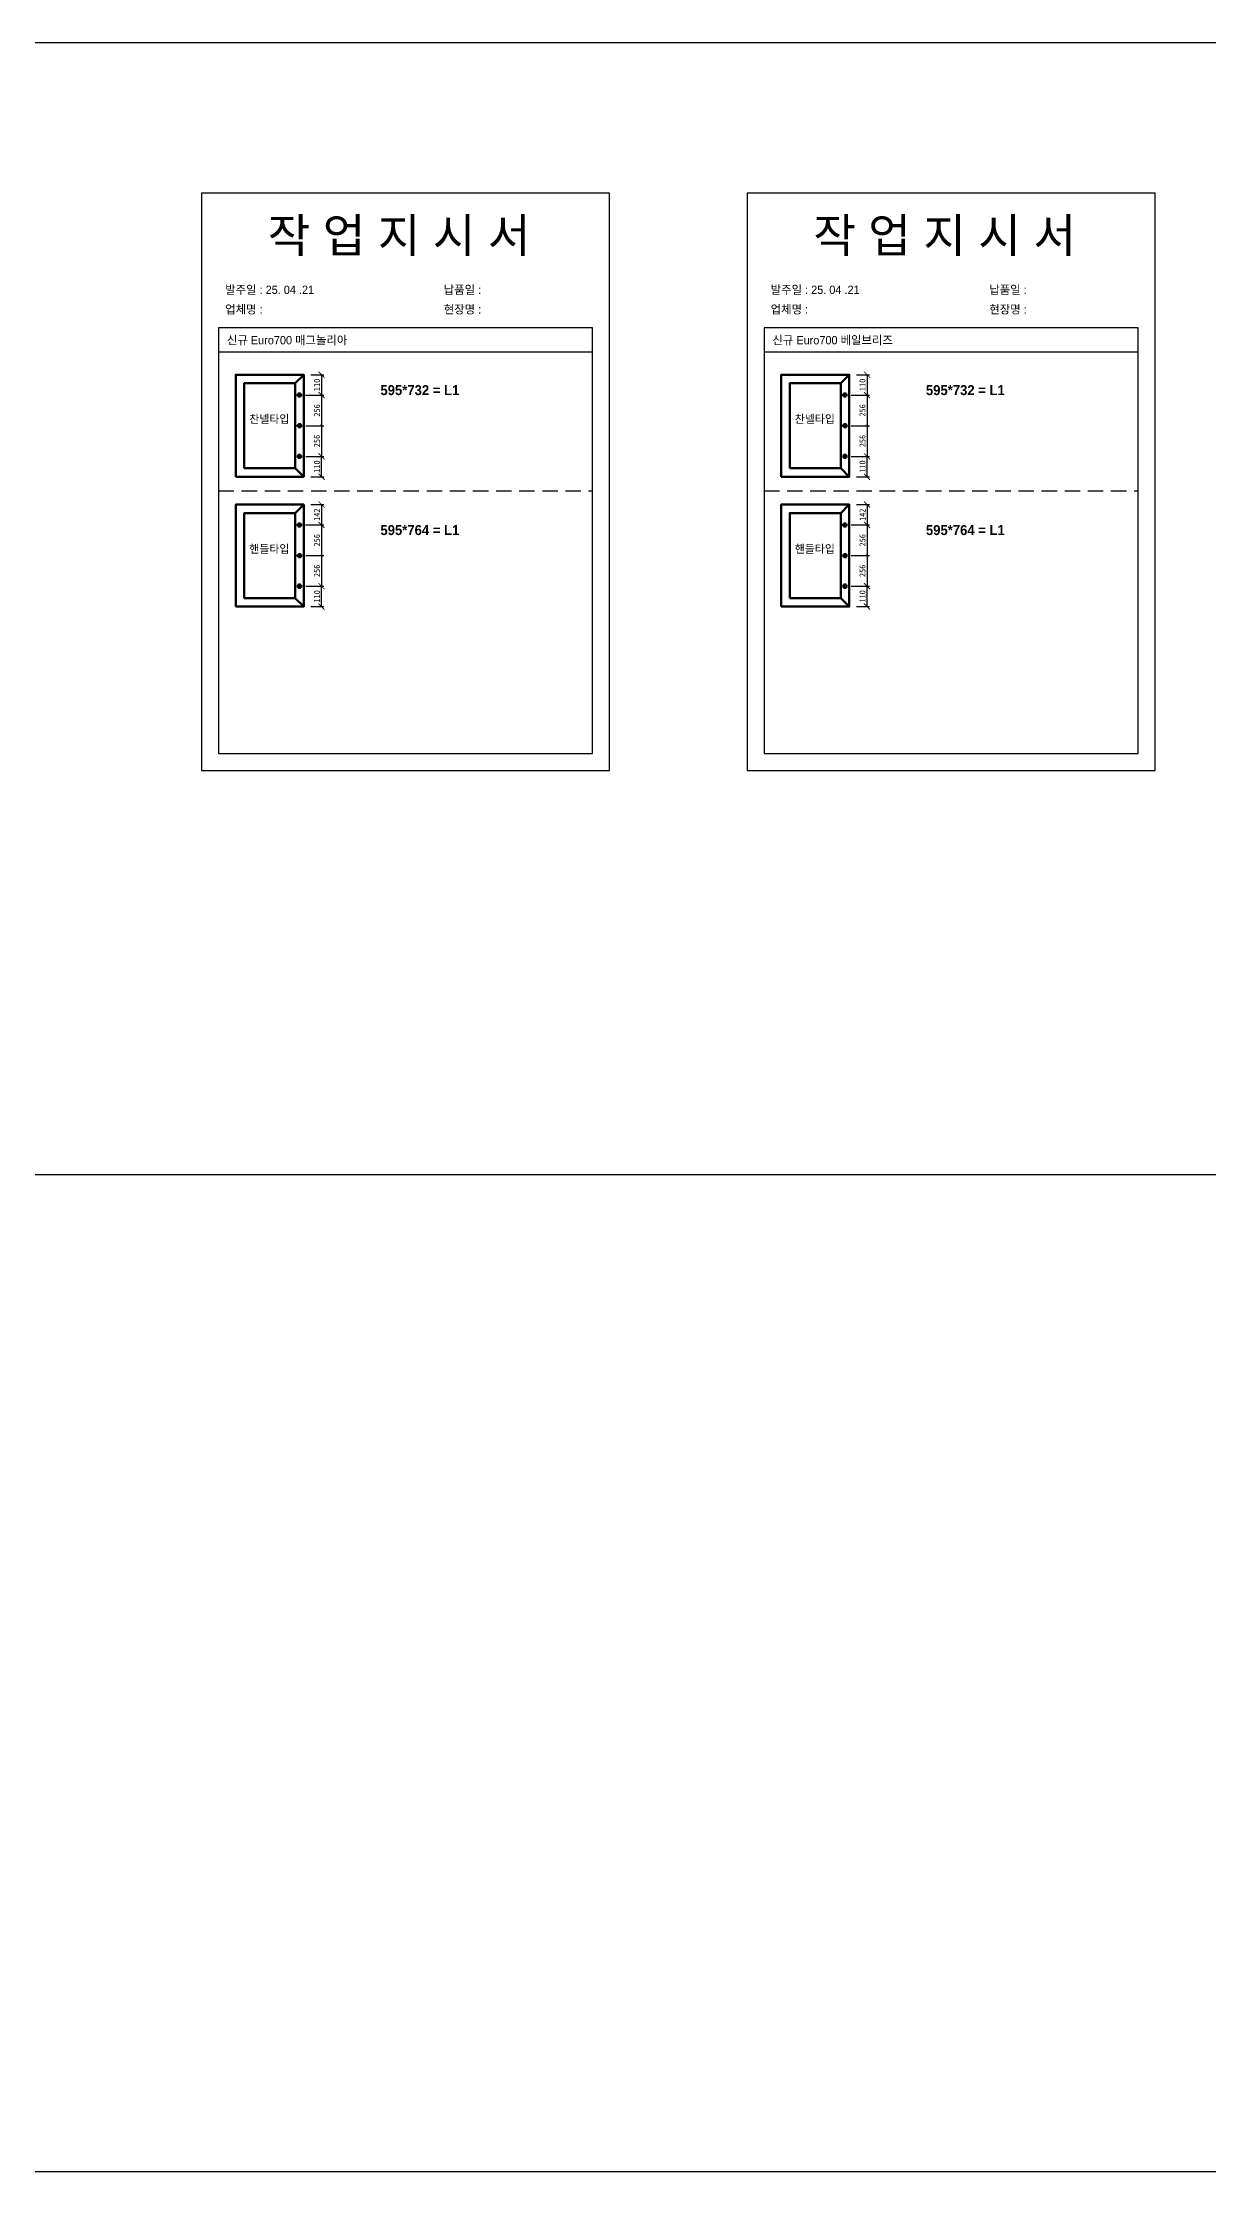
# Model space of a CAD drawing. Header units: millimetres. Extents: x -44117 to 256353, y -2095463 to 65325.
# Drawn here: x 124416 to 129217, y -80569 to -71808 of the extents above; entities that cross this region are included whole.
import ezdxf

# ---------------------------------------------------------------- set-up
doc = ezdxf.new("R2010")
doc.units = ezdxf.units.MM
doc.header["$LTSCALE"] = 10
doc.linetypes.add('HIDDEN', pattern=[9.525, 6.35, -3.175])
doc.layers.add('Layer1', color=7, linetype='Continuous', lineweight=70)
doc.dimstyles.new('ISO-25', dxfattribs={"dimtxt": 2.5, "dimasz": 2.5, "dimexe": 1, "dimexo": 1, "dimtad": 1, "dimtxsty": 'Standard', "dimblk": 'ARCHTICK', "dimcen": 2.5, "dimadec": 0, "dimazin": 0, "dimtfac": 1, "dimtmove": 0, "dimatfit": 3, "dimfxl": 0, "dimarcsym": 0})

# ---------------------------------------------------------------- blocks, each defined once
blk = doc.blocks.new('_ArchTick')
at = {"color": 0, "linetype": 'ByBlock', "const_width": 0.15}
blk.add_lwpolyline([(-0.5, -0.5), (0.5, 0.5)], dxfattribs=at)
blk = doc.blocks.new('*D2478')
at = {"color": 0, "lineweight": -2}
for p, q in [((125514.4, -73511), (125574.7, -73511)), ((125564.7, -73595), (125564.7, -73511)), ((125521.4, -73595), (125574.7, -73595))]:
    blk.add_line(p, q, dxfattribs=at)
at = {"layer": 'Defpoints', "color": 0}
for p in [(125484.4, -73511), (125564.7, -73511), (125491.4, -73595)]:
    blk.add_point(p, dxfattribs=at)
at = {"color": 0, "lineweight": -2, "xscale": 25, "yscale": 25, "zscale": 25}
for p, rotation in [((125564.7, -73511), 90), ((125564.7, -73595), 270)]:
    blk.add_blockref('_ArchTick', p, dxfattribs=dict(at, rotation=rotation))
at = {"color": 0, "insert": (125546, -73553), "char_height": 25, "attachment_point": 5, "rotation": 90}
blk.add_mtext('110', dxfattribs=at)
blk = doc.blocks.new('*D2479')
at = {"color": 0, "lineweight": -2}
for p, q in [((125521.4, -73175), (125574.7, -73175)), ((125564.7, -73175), (125564.7, -73259)), ((125514.4, -73259), (125574.7, -73259))]:
    blk.add_line(p, q, dxfattribs=at)
at = {"layer": 'Defpoints', "color": 0}
for p in [(125491.4, -73175), (125484.4, -73259), (125564.7, -73259)]:
    blk.add_point(p, dxfattribs=at)
at = {"color": 0, "lineweight": -2, "xscale": 25, "yscale": 25, "zscale": 25}
for p, rotation in [((125564.7, -73175), 90), ((125564.7, -73259), 270)]:
    blk.add_blockref('_ArchTick', p, dxfattribs=dict(at, rotation=rotation))
at = {"color": 0, "insert": (125546, -73217), "char_height": 25, "attachment_point": 5, "rotation": 90}
blk.add_mtext('110', dxfattribs=at)
blk = doc.blocks.new('*D2480')
at = {"color": 0, "lineweight": -2}
for p, q in [((125499.4, -73259), (125574.7, -73259)), ((125564.7, -73259), (125564.7, -73385)), ((125499.8, -73385), (125574.7, -73385))]:
    blk.add_line(p, q, dxfattribs=at)
at = {"layer": 'Defpoints', "color": 0}
for p in [(125484.4, -73259), (125484.8, -73385), (125564.7, -73385)]:
    blk.add_point(p, dxfattribs=at)
at = {"color": 0, "lineweight": -2, "xscale": 10, "yscale": 10, "zscale": 10}
for p, rotation in [((125564.7, -73259), 90), ((125564.7, -73385), 270)]:
    blk.add_blockref('_ArchTick', p, dxfattribs=dict(at, rotation=rotation))
at = {"color": 0, "insert": (125546, -73322), "char_height": 25, "attachment_point": 5, "rotation": 90}
blk.add_mtext('256', dxfattribs=at)
blk = doc.blocks.new('*D2481')
at = {"color": 0, "lineweight": -2}
for p, q in [((125499.8, -73385), (125574.7, -73385)), ((125564.7, -73385), (125564.7, -73511)), ((125499.8, -73511), (125574.7, -73511))]:
    blk.add_line(p, q, dxfattribs=at)
at = {"layer": 'Defpoints', "color": 0}
for p in [(125484.8, -73385), (125484.8, -73511), (125564.7, -73511)]:
    blk.add_point(p, dxfattribs=at)
at = {"color": 0, "lineweight": -2, "xscale": 10, "yscale": 10, "zscale": 10}
for p, rotation in [((125564.7, -73385), 90), ((125564.7, -73511), 270)]:
    blk.add_blockref('_ArchTick', p, dxfattribs=dict(at, rotation=rotation))
at = {"color": 0, "insert": (125546, -73448), "char_height": 25, "attachment_point": 5, "rotation": 90}
blk.add_mtext('256', dxfattribs=at)
blk = doc.blocks.new('*D2482')
at = {"color": 0, "lineweight": -2}
for p, q in [((125514.4, -74045.3), (125574.7, -74045.3)), ((125564.7, -74129.3), (125564.7, -74045.3)), ((125521.4, -74129.3), (125574.7, -74129.3))]:
    blk.add_line(p, q, dxfattribs=at)
at = {"layer": 'Defpoints', "color": 0}
for p in [(125484.4, -74045.3), (125564.7, -74045.3), (125491.4, -74129.3)]:
    blk.add_point(p, dxfattribs=at)
at = {"color": 0, "lineweight": -2, "xscale": 25, "yscale": 25, "zscale": 25}
for p, rotation in [((125564.7, -74045.3), 90), ((125564.7, -74129.3), 270)]:
    blk.add_blockref('_ArchTick', p, dxfattribs=dict(at, rotation=rotation))
at = {"color": 0, "insert": (125546, -74087.3), "char_height": 25, "attachment_point": 5, "rotation": 90}
blk.add_mtext('110', dxfattribs=at)
blk = doc.blocks.new('*D2483')
at = {"color": 0, "lineweight": -2}
for p, q in [((125521.4, -73709.3), (125574.7, -73709.3)), ((125564.7, -73709.3), (125564.7, -73793.3)), ((125514.4, -73793.3), (125574.7, -73793.3))]:
    blk.add_line(p, q, dxfattribs=at)
at = {"layer": 'Defpoints', "color": 0}
for p in [(125491.4, -73709.3), (125484.4, -73793.3), (125564.7, -73793.3)]:
    blk.add_point(p, dxfattribs=at)
at = {"color": 0, "lineweight": -2, "xscale": 25, "yscale": 25, "zscale": 25}
for p, rotation in [((125564.7, -73709.3), 90), ((125564.7, -73793.3), 270)]:
    blk.add_blockref('_ArchTick', p, dxfattribs=dict(at, rotation=rotation))
at = {"color": 0, "insert": (125546, -73751.3), "char_height": 25, "attachment_point": 5, "rotation": 90}
blk.add_mtext('142', dxfattribs=at)
blk = doc.blocks.new('*D2484')
at = {"color": 0, "lineweight": -2}
for p, q in [((125499.4, -73793.3), (125574.7, -73793.3)), ((125564.7, -73793.3), (125564.7, -73919.3)), ((125499.8, -73919.3), (125574.7, -73919.3))]:
    blk.add_line(p, q, dxfattribs=at)
at = {"layer": 'Defpoints', "color": 0}
for p in [(125484.4, -73793.3), (125484.8, -73919.3), (125564.7, -73919.3)]:
    blk.add_point(p, dxfattribs=at)
at = {"color": 0, "lineweight": -2, "xscale": 10, "yscale": 10, "zscale": 10}
for p, rotation in [((125564.7, -73793.3), 90), ((125564.7, -73919.3), 270)]:
    blk.add_blockref('_ArchTick', p, dxfattribs=dict(at, rotation=rotation))
at = {"color": 0, "insert": (125546, -73856.3), "char_height": 25, "attachment_point": 5, "rotation": 90}
blk.add_mtext('256', dxfattribs=at)
blk = doc.blocks.new('*D2485')
at = {"color": 0, "lineweight": -2}
for p, q in [((125499.8, -73919.3), (125574.7, -73919.3)), ((125564.7, -73919.3), (125564.7, -74045.3)), ((125499.8, -74045.3), (125574.7, -74045.3))]:
    blk.add_line(p, q, dxfattribs=at)
at = {"layer": 'Defpoints', "color": 0}
for p in [(125484.8, -73919.3), (125484.8, -74045.3), (125564.7, -74045.3)]:
    blk.add_point(p, dxfattribs=at)
at = {"color": 0, "lineweight": -2, "xscale": 10, "yscale": 10, "zscale": 10}
for p, rotation in [((125564.7, -73919.3), 90), ((125564.7, -74045.3), 270)]:
    blk.add_blockref('_ArchTick', p, dxfattribs=dict(at, rotation=rotation))
at = {"color": 0, "insert": (125546, -73982.3), "char_height": 25, "attachment_point": 5, "rotation": 90}
blk.add_mtext('256', dxfattribs=at)
blk = doc.blocks.new('*D2486')
at = {"color": 0, "lineweight": -2}
for p, q in [((127760.5, -73511), (127820.9, -73511)), ((127810.9, -73595), (127810.9, -73511)), ((127767.5, -73595), (127820.9, -73595))]:
    blk.add_line(p, q, dxfattribs=at)
at = {"layer": 'Defpoints', "color": 0}
for p in [(127730.5, -73511), (127810.9, -73511), (127737.5, -73595)]:
    blk.add_point(p, dxfattribs=at)
at = {"color": 0, "lineweight": -2, "xscale": 25, "yscale": 25, "zscale": 25}
for p, rotation in [((127810.9, -73511), 90), ((127810.9, -73595), 270)]:
    blk.add_blockref('_ArchTick', p, dxfattribs=dict(at, rotation=rotation))
at = {"color": 0, "insert": (127792.2, -73553), "char_height": 25, "attachment_point": 5, "rotation": 90}
blk.add_mtext('110', dxfattribs=at)
blk = doc.blocks.new('*D2487')
at = {"color": 0, "lineweight": -2}
for p, q in [((127767.5, -73175), (127820.9, -73175)), ((127810.9, -73175), (127810.9, -73259)), ((127760.5, -73259), (127820.9, -73259))]:
    blk.add_line(p, q, dxfattribs=at)
at = {"layer": 'Defpoints', "color": 0}
for p in [(127737.5, -73175), (127730.5, -73259), (127810.9, -73259)]:
    blk.add_point(p, dxfattribs=at)
at = {"color": 0, "lineweight": -2, "xscale": 25, "yscale": 25, "zscale": 25}
for p, rotation in [((127810.9, -73175), 90), ((127810.9, -73259), 270)]:
    blk.add_blockref('_ArchTick', p, dxfattribs=dict(at, rotation=rotation))
at = {"color": 0, "insert": (127792.2, -73217), "char_height": 25, "attachment_point": 5, "rotation": 90}
blk.add_mtext('110', dxfattribs=at)
blk = doc.blocks.new('*D2488')
at = {"color": 0, "lineweight": -2}
for p, q in [((127745.5, -73259), (127820.9, -73259)), ((127810.9, -73259), (127810.9, -73385)), ((127746, -73385), (127820.9, -73385))]:
    blk.add_line(p, q, dxfattribs=at)
at = {"layer": 'Defpoints', "color": 0}
for p in [(127730.5, -73259), (127731, -73385), (127810.9, -73385)]:
    blk.add_point(p, dxfattribs=at)
at = {"color": 0, "lineweight": -2, "xscale": 10, "yscale": 10, "zscale": 10}
for p, rotation in [((127810.9, -73259), 90), ((127810.9, -73385), 270)]:
    blk.add_blockref('_ArchTick', p, dxfattribs=dict(at, rotation=rotation))
at = {"color": 0, "insert": (127792.2, -73322), "char_height": 25, "attachment_point": 5, "rotation": 90}
blk.add_mtext('256', dxfattribs=at)
blk = doc.blocks.new('*D2489')
at = {"color": 0, "lineweight": -2}
for p, q in [((127746, -73385), (127820.9, -73385)), ((127810.9, -73385), (127810.9, -73511)), ((127746, -73511), (127820.9, -73511))]:
    blk.add_line(p, q, dxfattribs=at)
at = {"layer": 'Defpoints', "color": 0}
for p in [(127731, -73385), (127731, -73511), (127810.9, -73511)]:
    blk.add_point(p, dxfattribs=at)
at = {"color": 0, "lineweight": -2, "xscale": 10, "yscale": 10, "zscale": 10}
for p, rotation in [((127810.9, -73385), 90), ((127810.9, -73511), 270)]:
    blk.add_blockref('_ArchTick', p, dxfattribs=dict(at, rotation=rotation))
at = {"color": 0, "insert": (127792.2, -73448), "char_height": 25, "attachment_point": 5, "rotation": 90}
blk.add_mtext('256', dxfattribs=at)
blk = doc.blocks.new('*D2490')
at = {"color": 0, "lineweight": -2}
for p, q in [((127760.5, -74045.3), (127820.9, -74045.3)), ((127810.9, -74129.3), (127810.9, -74045.3)), ((127767.5, -74129.3), (127820.9, -74129.3))]:
    blk.add_line(p, q, dxfattribs=at)
at = {"layer": 'Defpoints', "color": 0}
for p in [(127730.5, -74045.3), (127810.9, -74045.3), (127737.5, -74129.3)]:
    blk.add_point(p, dxfattribs=at)
at = {"color": 0, "lineweight": -2, "xscale": 25, "yscale": 25, "zscale": 25}
for p, rotation in [((127810.9, -74045.3), 90), ((127810.9, -74129.3), 270)]:
    blk.add_blockref('_ArchTick', p, dxfattribs=dict(at, rotation=rotation))
at = {"color": 0, "insert": (127792.2, -74087.3), "char_height": 25, "attachment_point": 5, "rotation": 90}
blk.add_mtext('110', dxfattribs=at)
blk = doc.blocks.new('*D2491')
at = {"color": 0, "lineweight": -2}
for p, q in [((127767.5, -73709.3), (127820.9, -73709.3)), ((127810.9, -73709.3), (127810.9, -73793.3)), ((127760.5, -73793.3), (127820.9, -73793.3))]:
    blk.add_line(p, q, dxfattribs=at)
at = {"layer": 'Defpoints', "color": 0}
for p in [(127737.5, -73709.3), (127730.5, -73793.3), (127810.9, -73793.3)]:
    blk.add_point(p, dxfattribs=at)
at = {"color": 0, "lineweight": -2, "xscale": 25, "yscale": 25, "zscale": 25}
for p, rotation in [((127810.9, -73709.3), 90), ((127810.9, -73793.3), 270)]:
    blk.add_blockref('_ArchTick', p, dxfattribs=dict(at, rotation=rotation))
at = {"color": 0, "insert": (127792.2, -73751.3), "char_height": 25, "attachment_point": 5, "rotation": 90}
blk.add_mtext('142', dxfattribs=at)
blk = doc.blocks.new('*D2492')
at = {"color": 0, "lineweight": -2}
for p, q in [((127745.5, -73793.3), (127820.9, -73793.3)), ((127810.9, -73793.3), (127810.9, -73919.3)), ((127746, -73919.3), (127820.9, -73919.3))]:
    blk.add_line(p, q, dxfattribs=at)
at = {"layer": 'Defpoints', "color": 0}
for p in [(127730.5, -73793.3), (127731, -73919.3), (127810.9, -73919.3)]:
    blk.add_point(p, dxfattribs=at)
at = {"color": 0, "lineweight": -2, "xscale": 10, "yscale": 10, "zscale": 10}
for p, rotation in [((127810.9, -73793.3), 90), ((127810.9, -73919.3), 270)]:
    blk.add_blockref('_ArchTick', p, dxfattribs=dict(at, rotation=rotation))
at = {"color": 0, "insert": (127792.2, -73856.3), "char_height": 25, "attachment_point": 5, "rotation": 90}
blk.add_mtext('256', dxfattribs=at)
blk = doc.blocks.new('*D2493')
at = {"color": 0, "lineweight": -2}
for p, q in [((127746, -73919.3), (127820.9, -73919.3)), ((127810.9, -73919.3), (127810.9, -74045.3)), ((127746, -74045.3), (127820.9, -74045.3))]:
    blk.add_line(p, q, dxfattribs=at)
at = {"layer": 'Defpoints', "color": 0}
for p in [(127731, -73919.3), (127731, -74045.3), (127810.9, -74045.3)]:
    blk.add_point(p, dxfattribs=at)
at = {"color": 0, "lineweight": -2, "xscale": 10, "yscale": 10, "zscale": 10}
for p, rotation in [((127810.9, -73919.3), 90), ((127810.9, -74045.3), 270)]:
    blk.add_blockref('_ArchTick', p, dxfattribs=dict(at, rotation=rotation))
at = {"color": 0, "insert": (127792.2, -73982.3), "char_height": 25, "attachment_point": 5, "rotation": 90}
blk.add_mtext('256', dxfattribs=at)

msp = doc.modelspace()

# ---------------------------------------------------------------- linework, layer by layer
at = {"color": 1}
for p, q in [((104637.27748, -71808.24483), (196906.42434, -71808.24483)), ((104637.27748, -76466.83521), (196906.42434, -76466.83521)), ((104637.27748, -80569.18905), (196906.42434, -80569.18905))]:
    msp.add_line(p, q, dxfattribs=at)
for p, q in [((126680.52488, -72982.77504), (125140.52488, -72982.77504)), ((128926.71963, -72982.77504), (127386.71963, -72982.77504)), ((126680.52488, -73082.77504), (125140.52488, -73082.77504)), ((128926.71963, -73082.77504), (127386.71963, -73082.77504))]:
    msp.add_line(p, q)
at = {"linetype": 'HIDDEN'}
for p, q in [((125140.52488, -73653.50756), (126680.52488, -73653.50756)), ((127386.71963, -73653.50756), (128926.71963, -73653.50756))]:
    msp.add_line(p, q, dxfattribs=at)
for points in [[(125070.52488, -74803.60532), (126750.52488, -74803.60532), (126750.52488, -72427.60532), (125070.52488, -72427.60532)], [(127316.71963, -74803.60532), (128996.71963, -74803.60532), (128996.71963, -72427.60532), (127316.71963, -72427.60532)]]:
    msp.add_lwpolyline(points, close=True)
for points in [[(125140.52488, -72982.77504), (125140.52488, -74733.60532), (126680.52488, -74733.60532), (126680.52488, -72982.77504)], [(127386.71963, -72982.77504), (127386.71963, -74733.60532), (128926.71963, -74733.60532), (128926.71963, -72982.77504)]]:
    msp.add_lwpolyline(points)
at = {"layer": 'Layer1'}
for p, q in [((125456.35397, -73210.02724), (125491.35397, -73175.02724)), ((127702.54871, -73210.02724), (127737.54871, -73175.02724)), ((125473.85397, -73248.52724), (125473.85397, -73269.52724)), ((127720.04871, -73248.52724), (127720.04871, -73269.52724)), ((125474.28599, -73374.52724), (125474.28599, -73395.52724)), ((127720.48074, -73374.52724), (127720.48074, -73395.52724)), ((125473.85397, -73500.52724), (125473.85397, -73521.52724)), ((127720.04871, -73500.52724), (127720.04871, -73521.52724)), ((125491.35397, -73595.02724), (125456.35397, -73560.02724)), ((125484.35397, -73511.02724), (125463.35397, -73511.02724)), ((127737.54871, -73595.02724), (127702.54871, -73560.02724)), ((127730.54871, -73511.02724), (127709.54871, -73511.02724)), ((125456.35397, -73744.33932), (125491.35397, -73709.33932)), ((127702.54871, -73744.33932), (127737.54871, -73709.33932)), ((125473.85397, -73782.83932), (125473.85397, -73803.83932)), ((127720.04871, -73782.83932), (127720.04871, -73803.83932)), ((125474.28599, -73908.83932), (125474.28599, -73929.83932)), ((127720.48074, -73908.83932), (127720.48074, -73929.83932)), ((125491.35397, -74129.33932), (125456.35397, -74094.33932)), ((125484.35397, -74045.33932), (125463.35397, -74045.33932)), ((125473.85397, -74034.83932), (125473.85397, -74055.83932)), ((127737.54871, -74129.33932), (127702.54871, -74094.33932)), ((127730.54871, -74045.33932), (127709.54871, -74045.33932)), ((127720.04871, -74034.83932), (127720.04871, -74055.83932))]:
    msp.add_line(p, q, dxfattribs=at)
for points in [[(125211.35397, -73595.02724), (125491.35397, -73595.02724), (125491.35397, -73175.02724), (125211.35397, -73175.02724)], [(125246.35397, -73560.02724), (125456.35397, -73560.02724), (125456.35397, -73210.02724), (125246.35397, -73210.02724)], [(127457.54871, -73595.02724), (127737.54871, -73595.02724), (127737.54871, -73175.02724), (127457.54871, -73175.02724)], [(127492.54871, -73560.02724), (127702.54871, -73560.02724), (127702.54871, -73210.02724), (127492.54871, -73210.02724)], [(125484.35397, -73259.02724), (125463.35397, -73259.02724)], [(127730.54871, -73259.02724), (127709.54871, -73259.02724)], [(125484.78599, -73385.02724), (125463.78599, -73385.02724)], [(127730.98074, -73385.02724), (127709.98074, -73385.02724)], [(125211.35397, -74129.33932), (125491.35397, -74129.33932), (125491.35397, -73709.33932), (125211.35397, -73709.33932)], [(125246.35397, -74094.33932), (125456.35397, -74094.33932), (125456.35397, -73744.33932), (125246.35397, -73744.33932)], [(127457.54871, -74129.33932), (127737.54871, -74129.33932), (127737.54871, -73709.33932), (127457.54871, -73709.33932)], [(127492.54871, -74094.33932), (127702.54871, -74094.33932), (127702.54871, -73744.33932), (127492.54871, -73744.33932)], [(125484.35397, -73793.33932), (125463.35397, -73793.33932)], [(127730.54871, -73793.33932), (127709.54871, -73793.33932)], [(125484.78599, -73919.33932), (125463.78599, -73919.33932)], [(127730.98074, -73919.33932), (127709.98074, -73919.33932)]]:
    msp.add_lwpolyline(points, close=True, dxfattribs=at)
for centre in [(125473.85397, -73259.02724), (127720.04871, -73259.02724), (125474.28599, -73385.02724), (127720.48074, -73385.02724), (125473.85397, -73511.02724), (127720.04871, -73511.02724), (125473.85397, -73793.33932), (127720.04871, -73793.33932), (125474.28599, -73919.33932), (127720.48074, -73919.33932), (125473.85397, -74045.33932), (127720.04871, -74045.33932)]:
    msp.add_circle(centre, 7, dxfattribs=at)

# ---------------------------------------------------------------- texts
at = {"attachment_point": 1}
for s, width, gutter_width, heights, insert, char_height in [('{\\fGulim|b0|i0|c129|p50;작 업 지 시 서}', 3307.3198183, 12.5, [-155.84554], (125343.33149, -72531.76783), 140), ('{\\fGulim|b0|i0|c129|p50;작 업 지 시 서}', 3307.3198183, 12.5, [-155.84554], (127589.52623, -72531.76783), 140), ('{\\fGulim|b0|i0|c129|p50;업체명 : }', 3307.3198183, 12.5, [33.33016], (125168.12213, -72889.14443), 34.3), ('{\\fGulim|b0|i0|c129|p50;발주일 : 25. 04 .21}', 3307.3198183, 12.5, [34.50412], (125168.12213, -72808.48825), 34.3), ('{\\fGulim|b0|i0|c129|p50;현장명 : }', 3307.3198183, 12.5, [-38.2735], (126068.10012, -72889.14443), 34.3), ('{\\fGulim|b0|i0|c129|p50;납품일 :}', 3307.3198183, 12.5, [-37.67976], (126068.10012, -72808.48825), 34.3), ('{\\fGulim|b0|i0|c129|p50;업체명 : }', 3307.3198183, 12.5, [33.33016], (127414.31688, -72889.14443), 34.3), ('{\\fGulim|b0|i0|c129|p50;발주일 : 25. 04 .21}', 3307.3198183, 12.5, [34.50412], (127414.31688, -72808.48825), 34.3), ('{\\fGulim|b0|i0|c129|p50;현장명 : }', 3307.3198183, 12.5, [-38.2735], (128314.29486, -72889.14443), 34.3), ('{\\fGulim|b0|i0|c129|p50;납품일 :}', 3307.3198183, 12.5, [-37.67976], (128314.29486, -72808.48825), 34.3), ('{\\fGulim|b0|i0|c129|p50;신규 Euro700 매그놀리아}', 3307.3198183, 12.5, [-38.22783], (125175.16434, -73015.81053), 34.3), ('{\\fGulim|b0|i0|c129|p50;신규 Euro700 베일브리즈}', 3307.3198183, 12.5, [-38.2735], (127421.35908, -73015.81053), 34.3), ('{\\fGulim|b1|i0|c129|p50;595*732 = L1}', 2645.8558546, 10, [1247.94849], (125807.24916, -73217.93225), 41.16), ('{\\fGulim|b1|i0|c129|p50;595*732 = L1}', 2645.8558546, 10, [1247.94849], (128053.4439, -73217.93225), 41.16), ('{\\fGulim|b1|i0|c129|p50;찬넬타입}', 2116.6846837, 8, [998.35879], (125267.16271, -73341.14666), 32.928), ('{\\fGulim|b1|i0|c129|p50;찬넬타입}', 2116.6846837, 8, [998.35879], (127513.35745, -73341.14666), 32.928), ('{\\fGulim|b1|i0|c129|p50;595*764 = L1}', 2645.8558546, 10, [1247.94849], (125807.24916, -73793.90572), 41.16), ('{\\fGulim|b1|i0|c129|p50;595*764 = L1}', 2645.8558546, 10, [1247.94849], (128053.4439, -73793.90572), 41.16), ('{\\fGulim|b1|i0|c129|p50;핸들타입}', 2116.6846837, 8, [998.35879], (125267.16271, -73875.45873), 32.928), ('{\\fGulim|b1|i0|c129|p50;핸들타입}', 2116.6846837, 8, [998.35879], (127513.35745, -73875.45873), 32.928)]:
    msp.add_mtext_dynamic_manual_height_columns(s, width=width, gutter_width=gutter_width, heights=heights, dxfattribs=dict(at, insert=insert, char_height=char_height))

# ---------------------------------------------------------------- dimensions: what is measured, and where the dimension line sits
for base, p1, p2, text, override, picture, middle in [((125564.74569, -73259.02724), (125491.35397, -73175.02724), (125484.35397, -73259.02724), '110', {"dimscale": 10, "dimexo": 3, "dimtxsty": 'Standard'}, '*D2479', (125545.99569, -73217.02724)), ((127810.94043, -73259.02724), (127737.54871, -73175.02724), (127730.54871, -73259.02724), '110', {"dimscale": 10, "dimexo": 3, "dimtxsty": 'Standard'}, '*D2487', (127792.19043, -73217.02724)), ((125564.74569, -73385.02724), (125484.35397, -73259.02724), (125484.78599, -73385.02724), '256', {"dimscale": 10, "dimasz": 1, "dimexo": 1.5, "dimtxsty": 'Standard'}, '*D2480', (125545.99569, -73322.02724)), ((127810.94043, -73385.02724), (127730.54871, -73259.02724), (127730.98074, -73385.02724), '256', {"dimscale": 10, "dimasz": 1, "dimexo": 1.5, "dimtxsty": 'Standard'}, '*D2488', (127792.19043, -73322.02724)), ((125564.74569, -73511.02724), (125484.78599, -73385.02724), (125484.78599, -73511.02724), '256', {"dimscale": 10, "dimasz": 1, "dimexo": 1.5, "dimtxsty": 'Standard'}, '*D2481', (125545.99569, -73448.02724)), ((127810.94043, -73511.02724), (127730.98074, -73385.02724), (127730.98074, -73511.02724), '256', {"dimscale": 10, "dimasz": 1, "dimexo": 1.5, "dimtxsty": 'Standard'}, '*D2489', (127792.19043, -73448.02724)), ((125564.74569, -73511.02724), (125491.35397, -73595.02724), (125484.35397, -73511.02724), '110', {"dimscale": 10, "dimexo": 3, "dimtxsty": 'Standard'}, '*D2478', (125545.99569, -73553.02724)), ((127810.94043, -73511.02724), (127737.54871, -73595.02724), (127730.54871, -73511.02724), '110', {"dimscale": 10, "dimexo": 3, "dimtxsty": 'Standard'}, '*D2486', (127792.19043, -73553.02724)), ((125564.74569, -73793.33932), (125491.35397, -73709.33932), (125484.35397, -73793.33932), '142', {"dimscale": 10, "dimexo": 3, "dimtxsty": 'Standard'}, '*D2483', (125545.99569, -73751.33932)), ((127810.94043, -73793.33932), (127737.54871, -73709.33932), (127730.54871, -73793.33932), '142', {"dimscale": 10, "dimexo": 3, "dimtxsty": 'Standard'}, '*D2491', (127792.19043, -73751.33932)), ((125564.74569, -73919.33932), (125484.35397, -73793.33932), (125484.78599, -73919.33932), '256', {"dimscale": 10, "dimasz": 1, "dimexo": 1.5, "dimtxsty": 'Standard'}, '*D2484', (125545.99569, -73856.33932)), ((127810.94043, -73919.33932), (127730.54871, -73793.33932), (127730.98074, -73919.33932), '256', {"dimscale": 10, "dimasz": 1, "dimexo": 1.5, "dimtxsty": 'Standard'}, '*D2492', (127792.19043, -73856.33932)), ((125564.74569, -74045.33932), (125484.78599, -73919.33932), (125484.78599, -74045.33932), '256', {"dimscale": 10, "dimasz": 1, "dimexo": 1.5, "dimtxsty": 'Standard'}, '*D2485', (125545.99569, -73982.33932)), ((127810.94043, -74045.33932), (127730.98074, -73919.33932), (127730.98074, -74045.33932), '256', {"dimscale": 10, "dimasz": 1, "dimexo": 1.5, "dimtxsty": 'Standard'}, '*D2493', (127792.19043, -73982.33932)), ((125564.74569, -74045.33932), (125491.35397, -74129.33932), (125484.35397, -74045.33932), '110', {"dimscale": 10, "dimexo": 3, "dimtxsty": 'Standard'}, '*D2482', (125545.99569, -74087.33932)), ((127810.94043, -74045.33932), (127737.54871, -74129.33932), (127730.54871, -74045.33932), '110', {"dimscale": 10, "dimexo": 3, "dimtxsty": 'Standard'}, '*D2490', (127792.19043, -74087.33932))]:
    dim = msp.add_linear_dim(base=base, p1=p1, p2=p2, angle=90, text=text, dimstyle='ISO-25', override=override)
    dim.commit()
    dim.dimension.update_dxf_attribs({"geometry": picture, "text_midpoint": middle})

doc.saveas('drawing.dxf')
